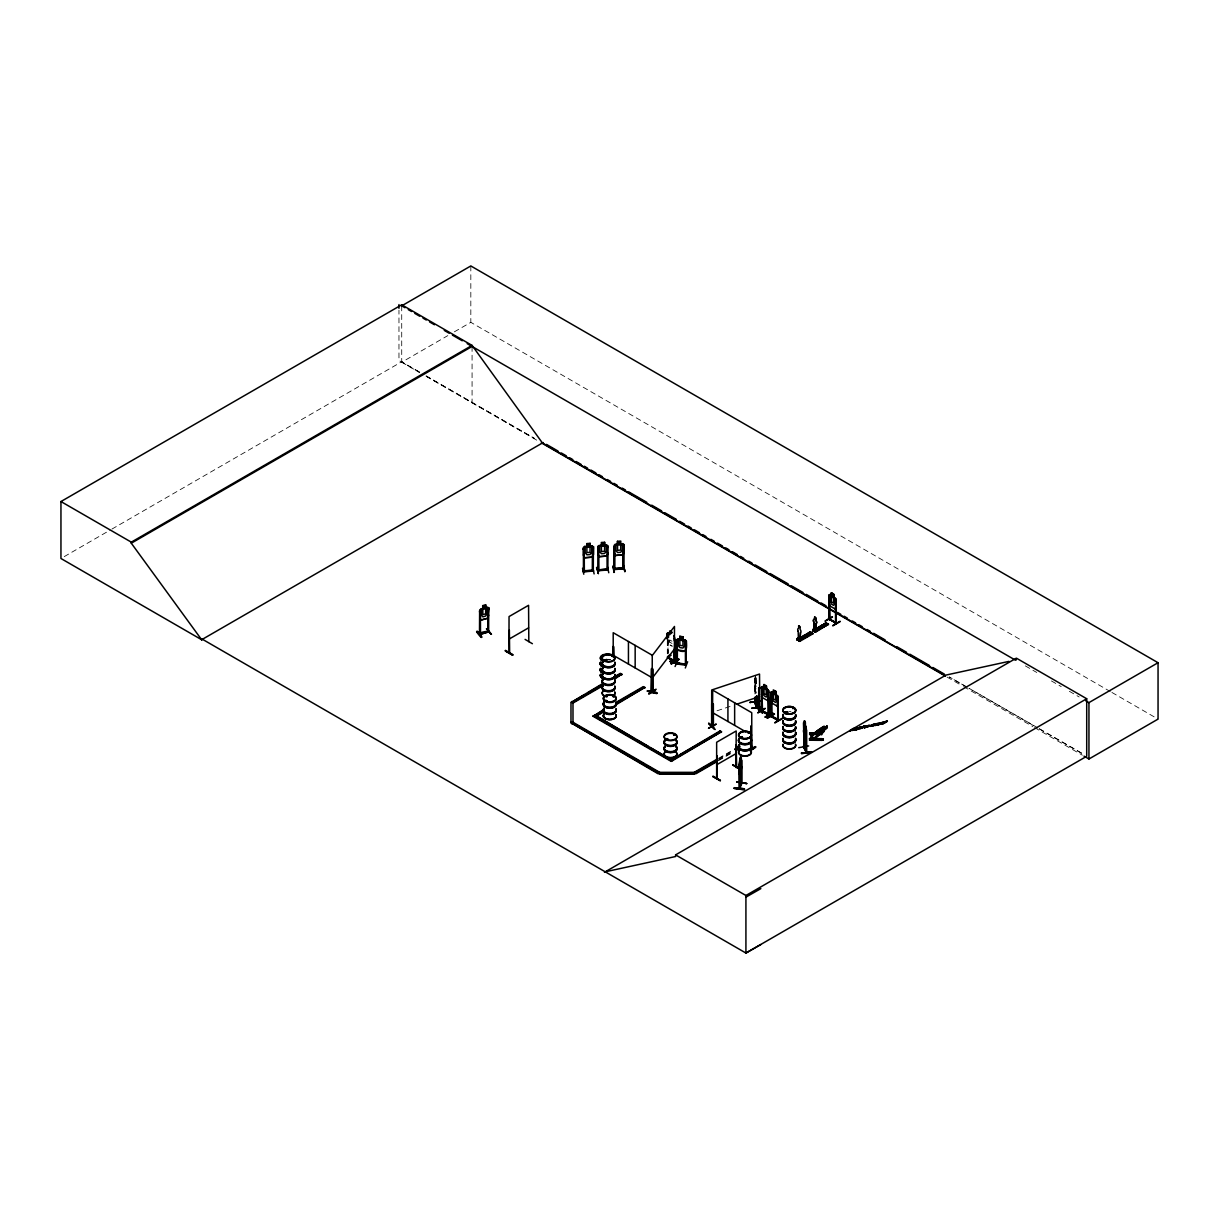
<?xml version="1.0" encoding="UTF-8"?>
<svg xmlns="http://www.w3.org/2000/svg" width="1219" height="1219" viewBox="0 0 1219 1219"><rect width="100%" height="100%" fill="white"/><g stroke="black" fill="none" stroke-linecap="round" stroke-linejoin="round"><path stroke-width="0.75" stroke-dasharray="5 3.75" d="M64.241 556.611L110.304 530.006M111.95 529.061L401.721 361.753L419.717 372.145M401.721 305.847L401.721 362.226L447.8 335.636M454.367 331.827L470.824 322.334L1110.25 691.508M718.646 758.248L733.305 749.792M718.646 758.949L733.305 750.493M718.448 760.016L733.091 751.559M718.448 760.717L733.091 752.26M717.016 710.784L732.954 705.466M756.496 681.863L756.618 683.539L754.988 677.825M754.652 685.215L754.851 688.567L754.652 677.764M672.004 641.224L669.734 639.945L669.734 644.942M672.004 643.449L669.734 642.169L668.53 639.259M419.473 372.283L398.963 360.489L398.963 310.175M426.041 376.062L534.227 438.276L426.269 375.924M967.322 687.333L949.296 676.956L967.276 687.348M1037.811 727.865L968.968 688.263L1037.628 727.972M1039.441 728.794L1083.706 754.256M1111.911 692.453L1158.05 719.103M1025.347 665.894L1036.759 672.477M1051.433 680.949L1061.231 686.602M1069.383 691.31L1079.165 696.963M1039.258 728.901L1083.432 754.409M401.721 362.226L419.717 372.618M426.269 376.397L538.051 440.928M947.102 677.094L961.943 685.672M963.604 686.617L1032.874 726.615M1034.52 727.575L1082.35 755.186M755.445 677.794L755.658 679.196L755.445 676.073L754.927 694.967M755.323 684.956L755.948 686.754L755.323 679.791L755.292 694.937M755.948 688.979L755.003 683.996M754.866 688.522L756.496 693.078M755.948 677.886L756.268 685.992M756.07 677.84L756.054 680.644M754.759 677.764L754.759 694.434M668.225 640.859L668.225 654.024M667.982 639.137L667.982 654.161M667.57 640.478L667.57 653.643M667.311 640.63L667.311 653.78M472.073 346.455L472.073 402.834M470.824 265.955L470.824 322.334M608.571 659.631A6.552 3.779 0 0 1 610.262 659.753M610.247 659.449A6.461 3.733 0 0 0 608.571 659.311A6.461 3.733 0 0 1 610.018 659.814M789.318 711.546A6.461 3.733 0 0 1 790.979 711.683M668.058 643.906L667.311 640.722L668.119 643.845L672.309 646.207L667.982 643.952"/><path stroke-width="1.5" d="M754.729 701.9L755.323 701.565M754.759 698.197L754.957 702.555L755.292 696.811M762.393 712.81L757.106 707.31C771.581 720.764 753.266 707.294 755.186 701.976M756.511 706.289L756.435 707.249L756.923 706.319M739.125 788.586L741.563 782.903M739.796 787.383L739.171 788.723L739.064 764.465L741.381 758.843M739.796 788.205L741.96 782.979L739.278 788.175M741.883 760.458L741.289 783.421M741.914 783.07L741.167 758.355M800.03 639.716L800.472 632.6A2.301 1.326 60 0 0 800.136 629.446L800.106 627.16M800.136 639.655L800.472 632.6M815.801 630.604L816.136 623.549A2.301 1.326 60 0 0 815.801 620.395L815.785 617.774M815.892 630.543L816.227 623.488A2.301 1.326 60 0 0 815.892 620.334L815.801 618.368M816.547 732.878L809.69 732.771L811.001 733.274L811.001 734.646L809.69 734.158M815.252 733.335L812.052 733.289L811.808 739.811C842.375 740.466 801.599 740.466 810.757 739.842L811.001 733.274M810.757 739.842L810.757 738.47C801.599 739.08 842.375 739.095 811.808 738.44M811.808 739.811L812.204 734.402L823.724 726.798M812.22 739.826L823.77 731.857M819.64 730.272L812.204 734.402M813.652 737.983C823.358 733.259 807.847 743.499 813.957 733.366L823.587 726.494L816.578 731.126M812.052 733.289L812.052 734.661L821.697 734.341M823.465 726.509L824.486 726.494L823.313 732.36L816.212 736.946M826.863 726.158L826.787 727.987L823.252 731.263L816.334 734.905L816.41 733.076L818.558 730.714L824.257 727.88L824.41 726.417M824.242 729.785L826.939 728.063L826.954 726.036L824.425 727.834M741.381 766.233L741.274 769.555L741.518 766.202M488.697 607.717L488.651 632.021C488.209 629.522 488.941 632.737 479.417 634.307C480.225 630.604 498.038 630.665 479.722 633.697M734.173 788.358C743.681 786.864 751.986 791.603 734.173 788.358L744.26 789.699M734.295 788.038L744.367 789.363M734.295 787.672L744.367 789.043M799.176 638.649L798.155 638.802L799.131 638.207M798.155 638.847L799.268 638.451L797.973 638.284L797.973 639.929M798.475 639.076L800.913 640.265L800.913 639.289L799.374 639.96L799.725 641.377L812.997 633.743L810.345 631.808L796.936 639.762L810.376 632.128M814.932 629.354L813.896 629.613L814.688 629.613M814.14 629.979L813.926 622.162A2.301 1.326 60 0 1 814.262 619.404L814.673 616.784M814.658 629.233L814.947 629.553M805.911 737.952L806.186 735.758C806.475 741.822 802.696 731.766 803.58 730.151M647.319 691.097C653.155 689.025 666.138 697.268 647.319 691.097L656.828 693.474M647.533 690.731L656.995 693.2M512.605 655.136L505.245 650.9L512.605 655.091M512.772 654.923L505.413 650.748M720.216 780.83L712.856 776.594L720.414 780.236M713.039 776.076L720.383 780.602M605.325 659.662C601.759 660.805 608.327 661.308 605.157 659.692M604.441 660.241L604.792 659.708M605.31 659.997L604.792 659.89M605.157 660.454L605.828 660.348M612.746 656.279L611.877 655.99M606.62 701.397C604.152 701.504 607.108 699.63 605.355 700.834A6.445 3.718 0 0 0 616.006 699.279A6.445 3.718 0 0 0 608.113 694.723A6.445 3.718 0 0 0 605.218 700.955L605.432 700.742M605.767 700.468L607.032 700.849L605.645 700.422M613.02 696.674L613.812 696.217M613.386 696.247L613.98 696.902L613.187 696.43M667.128 739.369C665.422 737.602 669.856 739.75 666.473 739.278M668.088 739.141L666.153 738.851M673.955 735.057L674.838 734.981M673.802 734.737L674.899 734.737L674.092 734.981M742.158 737.419L740.649 737.358M749.06 733.152L748.237 733.228M785.173 712.978C784.609 710.57 788.723 713.481 785.386 713.069M786.072 712.688L785.585 712.597M786.484 712.673L786.758 712.277M806.323 635.922L805.378 635.389L806.323 635.221M806.323 636.089L806.323 635.069M793.599 708.239L792.624 708.559M822.094 626.977L822.276 626.017M759.803 709.671L758.629 710.616L758.721 688.034L759.711 687.927L758.721 688.034M878.198 724.193L887.188 720.901L883.379 723.751C879.539 723.294 885.725 722.958 881.764 722.486L877.771 724.97L878.533 723.812L874.511 725.107L876.385 723.857L878.305 723.294L874.739 725.625L879.935 723.461L879.295 723.019M798.917 638.238L798.155 638.619M487.676 618.094L488.697 615.123M479.722 610.247L480.621 620.242L487.798 618.216L488.849 607.717L485.634 607.656L485.741 604.761L482.678 605.614L482.739 608.449M803.839 746.973L806.673 751.666L803.565 746.973L806.247 752.626M652.089 690.883C651.586 689.207 650.961 692.834 652.973 691.508L652.881 668.926M652.896 691.554L652.653 691.127M674.046 662.313L674.579 662.435M767.848 700.635L768.808 698.441L767.909 700.773L762.256 697.512L761.525 686.876L764.084 687.364L764.084 684.59M777.204 706.045L778.012 696.43L771.718 691.691L770.88 692.285L770.911 716.528L770.88 692.285M778.088 703.774L777.265 706.167L771.627 702.906L770.957 699.676L771.627 702.906M836.036 606.788L835.213 609.073L836.036 606.681M708.986 723.751C727.362 741.274 696.674 711.957 714.288 728.49M709.016 723.355L714.304 728.962M592.266 557.022L593.394 554.249M583.398 555.072L584.45 557.753L592.358 557.159L593.501 554.264L593.501 546.798L590.133 546.082L590.133 543.293L590.026 546.234L591.718 547.041L591.718 552.222L590.026 554.569L586.888 554.797L585.196 552.695L585.196 547.529L586.888 546.478C586.11 539.606 588.64 548.535 584.465 546.493L583.398 547.636L583.444 571.863L593.501 571.056L592.51 570.065M599.001 556.672L606.894 556.032L608.052 553.182L606.91 556.093L599.001 556.672L597.95 553.99M620.821 543.872L624.189 544.603L624.189 552.055L622.955 554.813L615.123 555.483L614.086 552.801M624.189 552.055L623.031 554.904L615.123 555.483L614.178 552.71M476.614 631.869C486.015 645.11 479.783 630.33 476.614 631.884M481.596 637.019L477.086 631.29M739.628 788.663L739.476 763.475C741.137 746.653 741.624 766.766 739.872 769.92L739.476 768.656M740.009 758.965L740.466 757.822M740.009 759.894L740.466 758.751M739.445 762.82L739.842 758.797M741.259 758.492L740.71 759.833L740.741 756.908M739.872 767.711L740.603 760.747L739.842 788.251M739.202 771.856L739.445 774.035L741.259 769.509M736.809 781.882L746.775 783.619L736.687 781.775M686.267 664.416L686.145 665.284L676.316 663.898L676.469 639.655L676.484 663.959L677.337 664.05L677.398 641.255L676.484 641.118M683.082 636.79L682.945 639.701L684.59 640.859L684.59 646.04L682.945 648.036L679.852 647.609L678.206 645.156L678.206 639.975L679.852 639.289L679.775 636.333L683.082 636.79L683.082 639.564L686.388 640.996C686.922 649.057 687.135 654.085 677.459 650.047L676.438 647.152M679.775 639.106L679.775 636.333M686.388 640.996L685.215 639.868M677.551 660.85L675.067 666.549M676.423 662.816L686.327 664.187M677.505 662.999L677.2 664.02L676.499 663.106M686.267 642.687L685.368 642.55L685.444 665.178L685.566 664.065M687.638 661.765L685.307 667.997M855.342 730.242L860.126 727.194L860.446 728.109L862.168 727.484L857.109 729.236L864.667 725.914L863.814 727.423L867.837 726.143L864.18 727.956L867.608 725.625L863.829 726.387M488.773 631.96L479.478 634.52L479.631 610.247L482.785 608.464L482.739 605.675M686.267 648.417L685.139 651.022L677.566 649.91L676.575 647.091M757.883 712.932L765.273 708.346L757.944 712.566M767.239 718.326L774.522 714.105M825.202 621.202L832.516 616.997M667.677 657.422C666.321 656.279 675.478 653.628 668.042 656.538M716.056 724.193L708.848 728.093M582.545 568.267L583.794 574.225M596.518 567.688L598.346 573.143M597.005 567.597L598.346 573.494M597.02 567.246L598.407 573.6M614.391 572.351L613.157 566.027L614.01 572.381M651.281 690.503L651.86 690.838M651.251 691.28L651.601 668.576L651.86 691.661M668.332 656.965L667.494 656.538M652.333 691.554L652.927 690.838M674.61 660.881L673.909 660.53M712.338 726.539L713.435 726.783L713.344 704.232L712.429 703.988L713.344 704.232M751.803 748.908L751.742 712.688L712.688 690.137L712.475 726.615M761.525 686.876L762.073 711.424M762.545 710.494L762.104 710.586M762.545 711.317L761.814 688.339L762.302 711.469M761.738 710.86L769.052 715.004L768.32 692.102L768.473 714.654M771.094 715.431L771.657 716.879L771.825 699.767M836.036 599.276L836.112 623.534C822.398 613.995 831.8 620.273 829.377 619.724M829.865 618.81L828.783 618.521M829.529 597.173L828.874 596.792L829.789 619.496M593.455 570.842L583.2 571.574L584.312 571.528M593.303 570.842L592.312 570.934L592.419 548.367L593.394 548.504L592.419 548.367M597.737 570.538L598.91 570.644L598.758 547.895L597.843 547.971L598.758 547.895M608.052 569.151L607.123 569.258C606.056 571.147 608.403 566.881 608.052 569.974M606.864 569.852L608.007 569.776L597.935 570.477M624.128 567.749L613.858 568.511L615.001 568.435M624.128 568.572L613.873 569.303L615.001 569.258M623.138 546.31L624.067 546.234L623.092 546.097L622.985 568.663L623.991 568.572M508.963 652.805L509.039 616.57L528.574 605.294L528.817 641.697M854.748 728.871C848.333 732.375 858.328 726.494 860.065 728.322L861.726 727.956M605.691 660.53L605.31 659.708L605.767 660.348M611.831 656.081L612.304 656.31M607.23 701.123L606.011 700.91M740.588 737.175L741.548 736.977M741.015 737.145L742.219 737.602M821.347 626.078L821.697 626.977M793.31 708.513L793.371 708.041M803.885 722.44L805.988 726.783M674.107 640.661L674.808 640.249L674.442 663.288L674.777 638.954L673.863 638.726L674.777 638.954M669.978 661.384L679.669 663.593L670.145 661.17M674.534 662.435L674.336 662.755M652.18 655.639L674.473 626.459L674.442 663.288M653.293 676.743L674.473 649.011M509.649 652.835L509.359 630.071M736.505 767.421L736.185 744.672L736.428 767.376M883.089 723.05C889.672 720.444 875.227 727.697 887.188 720.901M607.854 569.227L597.996 569.928L597.782 570.736L597.935 546.493L601.333 545.304M617.454 541.343L617.561 544.207L617.439 541.282L620.821 541.099L620.715 543.964L622.391 544.771L622.391 549.952L620.715 552.298L617.561 552.527L615.885 550.439L615.885 545.259L617.561 544.207L614.086 545.365L614.132 569.593L624.174 568.785L623.199 567.795M674.427 661.902L674.579 663.258M798.506 626.124L799.527 626.155M584.206 548.977L583.276 549.053L584.206 548.977L584.358 571.726L583.368 570.705L583.368 571.818M583.383 570.736L593.44 570.279L583.261 571.025M598.788 570.69L598.91 570.065M614.041 569.563L613.965 546.782L614.894 546.706L614.833 569.532L614.986 568.679M624.174 567.963L613.934 568.755M482.831 608.51L481.307 609.866L481.307 615.046L482.831 616.844L485.68 616.037L487.219 613.386L487.219 608.205L485.68 607.717L485.634 604.883M803.534 746.226L804.19 747.506L803.473 722.73M860.446 728.109L862.153 727.53L861.422 728.292M652.561 691.981L652.515 669.429M676.438 639.716L679.882 639.213M861.193 727.773L862.29 727.621M666.625 738.607L667.281 738.653M829.118 596.655L828.859 619.374L828.92 595.131L829.682 594.582L836.036 599.337L835.274 597.813M828.92 595.131L829.682 594.582M667.235 638.908L667.235 633.331L669.734 633.667M875.288 724.589C883.226 721.328 863.555 727.713 874.313 724.36C878.716 723.995 874.831 723.949 872.469 724.619C868.141 726.737 875.532 724.665 874.892 723.949M754.729 701.976L756.725 707.767L756.877 695.851M757.06 706.837L755.155 701.931M855.616 728.505L854.26 728.672L855.037 729.023M824.257 727.88L827.031 726.097M862.062 727.103C859.029 727.636 857.612 729.541 860.462 728.672M823.709 727.164L812.433 735.027M812.464 734.661L823.983 727.057M882.465 723.568L882.846 723.187M676.393 663.654L677.505 663.822M860.37 727.713L861.94 726.966L860.599 727.377M796.936 639.762L797.135 638.649C798.948 635.632 799.649 641.834 798.095 639.868M810.345 631.808L811.016 632.615L797.119 639.746M797.409 640.036L810.985 632.615M825.964 623.061L812.692 630.65L826.787 623.503L813.164 630.924M825.979 623.061L812.753 630.695L812.89 629.553C815.435 626.307 814.246 634.322 814.612 629.537M826.406 623.29L812.89 630.543L815.526 632.28L814.856 631.762L828.554 624.113L815.465 632.25M799.771 641.377L798.917 640.904L812.799 633.225L799.115 640.889M799.374 641.164L797.135 639.64L810.818 632.28M812.174 633.286L812.951 633.743M826.116 622.711L828.417 624.463M815.145 632.052L816.684 630.193L816.684 631.168L814.444 629.69M828.371 624.418L814.673 631.777L828.097 624.021M860.065 728.322L860.964 728.368M873.033 724.894C867.608 727.728 876.781 724.604 872.743 724.802L872.682 726.082L872.286 725.061L876.842 724.132M525.084 639.396L532.398 643.708M716.97 755.765L716.909 778.697L717.229 755.902M716.65 778.514L716.65 742.249L736.185 730.973L736.063 767.589L736.428 744.824M732.848 765.014L738.836 768.717M882.221 723.416L885.116 721.953M667.235 633.331L667.311 638.954M668.088 632.722L669.825 633.804M612.944 655.609L613.203 646.405L613.858 657.65M613.614 655.99L613.858 646.786M667.982 656.889L670.587 655.06M651.388 691.356L651.601 668.576M674.046 660.5L668.058 657.376L674.412 660.82M668.058 657.148C675.814 663.349 675.219 664.142 673.863 650.001M671.09 663.288C690.381 654.131 668.393 662.816 671.501 663.974M671.151 663.349L678.419 659.098M671.09 663.761L678.48 659.509M671.471 663.913L678.785 659.723M648.676 693.763C662.907 684.27 653.003 692.407 648.98 693.977M712.841 725.579L712.353 725.96M716.071 724.162L708.468 728.292M713.435 726.783C713.496 725 710.997 725.61 712.353 725.137M750.828 733.411L751.072 726.021L751.574 749.136L751.376 748.253M750.965 749.03C759.026 743.575 755.262 748.847 749.914 750.584M749.609 750.34L755.43 746.942M749.883 750.508L755.734 747.125M202.537 639.32L201.744 639.792L60.95 558.5L60.95 501.542L401.721 304.796L472.073 345.404L542.425 442.985L945.213 675.539M401.721 304.796L401.721 305.847L470.824 265.955L1158.05 662.725L1158.05 719.103L1088.948 758.995L1084.011 756.13M60.95 501.542L131.302 542.15L472.073 345.404M760.839 944.542L745.921 953.045L202.445 639.274L201.638 639.731L131.302 543.202L472.073 346.455M201.638 639.731L543.217 442.527M509.039 639.122L528.574 627.846M602.277 686.129L572.991 703.043L571.559 702.22L602.491 683.661M615.504 676.149L620.395 673.33L621.812 674.153L615.305 678.617M571.559 702.22L584.587 694.708M587.832 692.834L599.23 686.251M617.134 675.92L620.395 674.031L621.812 674.854M602.277 685.428L572.991 702.342L570.98 702.342L570.98 722.974L572.991 722.974L628.623 755.094M615.305 677.916L621.812 674.153M713.77 761.768L694.236 773.044L659.708 773.044L658.29 773.867L571.559 723.096L572.991 722.273L659.708 772.343L694.236 772.343L717.031 759.193M571.559 723.796L572.991 722.974L572.991 702.342L571.559 701.519M676.134 756.953L671.258 759.772L720.079 730.882L721.496 731.705L671.258 761.418L593.135 716.315L604.319 709.153M615.717 702.571L643.373 686.602L644.805 687.425L615.504 705.039M593.135 716.315L602.689 710.799M615.717 703.287L643.373 687.303L644.805 688.125M604.121 710.921L595.969 716.315L604.121 711.622M615.504 704.338L644.805 687.425M833.72 594.141C827.625 591.291 836.204 593.805 833.72 596.914M831.236 595.573L831.404 592.891M835.624 622.909L835.64 600.403L836.371 623.381L829.24 619.222M836.295 600.784L835.381 600.556M829.575 605.813L828.92 602.582L829.575 605.813L835.305 609.028M814.17 619.465L814.262 619.404A2.301 1.326 60 0 0 813.835 622.223L813.942 629.812M798.064 631.32L798.171 631.274A2.301 1.326 60 0 1 798.506 628.501L798.902 625.896M798.658 637.994L797.135 638.649M812.89 629.553L814.429 628.882M800.913 639.289L799.374 639.96M816.684 630.193L815.145 630.848M798.902 640.889L812.326 633.133M836.112 622.711L835.564 622.33M839.967 621.309L832.684 625.576M840.302 621.522L832.988 625.789M766.401 685.84L767.452 695.5L766.248 697.039L764.008 695.744L762.804 692.819L764.008 684.453L766.401 685.84L766.324 688.659L768.808 690.99L768.808 715.233L761.555 711.043L761.814 688.339M767.879 689.558L768.808 690.99M761.525 694.312L762.347 697.466M768.976 692.483L768.061 692.255M771.17 693.748L771.657 716.879M770.911 716.452L778.164 720.627L778.164 696.384L775.68 694.068L775.772 691.249L776.808 700.91L775.604 702.434L773.364 701.138L772.16 698.228L772.16 693.047L773.364 692.636M777.829 720.063L777.676 697.512L778.423 720.49L771.094 716.254M679.394 755.079L718.448 732.528M778.347 697.893L777.432 697.649M593.135 715.614L671.258 760.717L721.496 731.705M571.559 723.096L658.29 773.166L659.708 772.343L659.708 774.217L694.236 774.217L694.236 772.343L695.668 773.166L716.818 760.946M767.985 714.166L768.701 715.233M768.61 714.334C751.498 705.192 773.928 716.437 768.061 714.014M765.273 716.802L772.998 713.252L765.319 716.863M765.364 717.275L772.694 713.039L765.319 717.183M778.164 719.804C760.473 710.723 783.695 721.633 777.463 719.454M774.735 722.669L782.019 718.402M775.025 722.852L782.354 718.661M734.935 748.862L739.811 746.043M734.935 749.563L739.811 746.744M736.352 749.67L739.613 747.796M694.236 773.044L695.668 773.867L716.818 761.662M736.352 750.386L739.613 748.496M716.65 764.801L736.185 753.525M852.447 728.688L855.692 728.383M604.441 872.286L946.02 675.067L1008.951 661.384M854.29 728.672C860.264 726.783 840.744 734.798 855.464 727.865M850.344 730.943L853.742 728.977M854.169 728.901L852.111 729.922L860.218 727.789M858.191 727.621L852.34 730.486L860.126 727.194M857.49 727.773L857.094 727.85M853.529 729.556L852.98 730.181L855.799 729.968M860.507 727.118L855.113 729.709M854.854 729.739L857.826 729.175L855.083 730.257M864.576 726.234L864.454 727.012L867.029 725.869L862.747 726.768L864.804 726.753M863.661 726.996L864.896 726.433M865.719 727.027L870.336 725.579L868.614 725.351M869.025 725.259L869.68 725.869L867.425 727.225M872.682 726.082L875.592 724.406M879.707 722.943C873.429 725.991 883.211 722.517 880.773 722.699M878.853 724.162L881.428 722.821M881.992 723.004L883.257 722.197L879.082 724.68L878.609 723.949M880.56 724.36L883.044 723.157M885.344 722.471L882.739 723.324L887.417 721.419M605.233 871.814L675.585 856.515L675.585 854.885L1016.356 658.138L1086.708 698.746L1086.708 756.298L745.921 953.045L745.921 895.493L1086.708 698.746M1016.356 659.769L1015.564 660.241L467.167 343.621M1085.687 700.727L1088.948 702.616L1158.05 662.725M745.921 897.138L760.839 888.636M803.534 746.089L806.673 752.595L806.597 730.013M857.673 728.688L856.5 729.541L857.826 729.175M712.841 726.402L711.622 726.234L711.698 690L759.528 674.046L759.803 710.494L758.904 710.753L758.904 688.202M712.612 726.219L711.835 725.655M479.433 633.453L479.616 634.505M480.332 633.484L480.332 634.307L480.256 611.511L479.417 611.755L480.408 611.709L480.408 634.261M605.462 660.652L604.609 660.241M785.447 712.323L786.423 712.399M748.375 732.909L748.557 732.954M742.264 736.901L740.756 737.495M873.886 724.513L870.457 726.417L872.027 725.473M856.881 728.779L858.039 728.413L856.652 728.261M874.922 724.284L875.775 724.116M875.973 724.406L875.364 723.888L876.552 723.629M878.838 724.482L877.741 724.833M711.881 703.881L712.688 703.607L711.698 703.698L711.774 726.463M757.593 707.614L757.06 696.384M711.698 726.25L712.688 726.158M736.505 704.277L759.528 696.598M487.722 607.138L480.606 608.982M487.691 609.439L488.697 609.378L487.691 609.439L487.89 632.219L487.859 609.622M480.652 620.06L487.798 618.216M486.518 628.669L491.486 634.352L486.93 628.928M855.372 729.16L853.224 729.739M821.499 626.17L822.657 626.551M822.276 626.779L821.347 626.871M741.396 736.703L740.588 737.465M868.842 725.869L868.278 725.686M872.972 725.32L874.13 725.061M607.839 570.02L608.068 545.792L604.7 545.061M669.734 633.85L668.53 634.078L668.53 637.537M835.564 622.086L836.021 623.534M768.244 714.608L768.32 697.74M777.737 719.24L778.057 720.642M804.418 734.889L804.494 720.84L805.409 722.73L805.271 736.642M805.409 725.503L805.271 733.868L803.961 728.947L804.418 723.781M806.003 726.722L806.277 752.687L806.323 728.368M803.763 733.518L806.018 737.937M798.719 747.674L808.685 745.937M806.353 751.224L806.323 751.986M801.462 752.976L811.595 752.184L801.477 753.052M801.599 753.708L811.595 752.169M759.986 700.834L749.822 702.449L759.986 701.306M759.97 701.138L749.822 702.449M761.997 707.096L751.818 708.315L761.997 706.715M612.563 656.051L612.304 656.005A6.461 3.733 0 0 1 613.035 656.858M586.766 543.552L590.148 543.369M592.327 545.975L584.465 546.493M606.879 544.908L599.032 545.487L597.935 546.493M606.971 547.301L607.946 547.438L606.971 547.301L607.123 570.081M584.45 557.753L592.358 557.159M592.815 567.978L594.125 573.92M597.782 569.913L606.864 569.029M607.946 569.989L597.996 570.751M607.504 566.835L608.769 572.762M624.814 571.65L623.488 565.25L624.859 571.178M674.122 660.317L674.61 661.704M674.488 661.658L667.311 657.544M570.98 722.273L572.991 722.273M659.708 773.516L694.236 773.516M677.185 663.227L686.16 664.431M623.168 568.877L623.092 546.097M597.996 569.928L598.758 569.639M592.495 571.147L592.312 570.111M806.125 635.937L805.348 635.495M490.998 634.032L486.518 628.989M679.852 636.516L682.945 636.928M677.535 638.969L685.139 640.005M741.411 758.751L741.289 783.543M739.064 771.917L739.095 764.435M736.703 782.08L746.805 783.467M803.748 747.537L803.809 724.939M623.518 565.25L624.905 571.559M756.664 707.69L756.527 695.897M712.978 726.905L713.1 704.369M835.884 622.665L829.606 619.191L835.305 622.482M777.798 720.079L777.676 705.024M814.764 616.875L815.679 617.835M799.009 625.972L799.923 626.932M604.578 545.167L606.27 545.96L606.27 551.14L604.578 553.487L601.439 553.716L599.748 551.628L599.748 546.447L601.439 545.396L601.317 542.47L604.7 542.287L604.578 545.167L604.578 542.318M672.172 632.265L669.658 630.939L669.734 634.764M671.608 632.585L670.145 631.762L671.608 633.514M740.04 768.945L732.665 764.709L740.04 769.25M505.443 650.337L512.772 654.603M401.721 305.847L404.998 307.737M408.274 309.626L411.55 311.515M414.81 313.405L419.717 316.239M422.993 318.129L426.269 320.018M429.545 321.907L434.452 324.742M444.265 330.41L449.171 333.244M452.447 335.134L462.26 340.787M546.508 444.417L558.012 451.06M561.304 452.965L566.241 455.815M569.517 457.704L572.808 459.609M576.099 461.498L581.036 464.348M584.328 466.252L587.604 468.157M590.895 470.046L595.832 472.896M599.123 474.8L602.399 476.69M607.336 479.539L610.628 481.444M613.919 483.333L617.195 485.238M622.132 488.088L625.423 489.977M628.714 491.882L646.801 502.319M651.723 505.169L661.597 510.868M664.873 512.757L676.393 519.401M679.669 521.305L684.606 524.155M687.897 526.044L691.188 527.949M694.48 529.854L699.401 532.688M702.693 534.592L705.984 536.497M710.906 539.331L714.197 541.236M717.488 543.141L722.425 545.99M725.716 547.88L728.992 549.784M732.284 551.674L737.221 554.523M740.512 556.428L743.788 558.317M748.725 561.167L752.016 563.071M755.308 564.961L766.812 571.604M770.103 573.509L788.19 583.947M791.466 585.851L802.986 592.495M806.262 594.384L817.781 601.043M821.057 602.933L825.994 605.782M837.499 612.426L840.79 614.33M844.081 616.22L847.373 618.124M852.294 620.974L855.586 622.863M858.877 624.768L862.168 626.657M867.105 629.507L870.381 631.412M873.673 633.301L885.177 639.96M896.696 646.603L906.555 652.287M909.846 654.192L929.579 665.574M932.855 667.479L944.375 674.122M541.343 442.832L945.456 676.149M832.181 616.875L825.263 620.882M814.612 631.183L813.865 629.111M775.772 691.249L773.288 689.908L773.364 692.819M771.642 691.737L773.44 692.773M762.317 686.449L767.848 689.634M774.217 713.984L767.3 717.976M613.203 655.258L652.256 677.81M712.688 712.704L745.525 731.659M721.496 732.406L720.079 730.882M633.621 738.044L594.552 714.791L672.675 760.595L651.51 748.39M636.867 739.933L648.264 746.5M631.899 756.984L643.358 763.597M646.619 765.486L659.708 773.044M675.585 854.885L745.921 895.493M592.266 546.005L593.516 546.874M668.241 657.742L668.241 656.934M824.318 729.8L824.257 731.065M652.165 691.874L652.256 655.258L613.203 632.707L613.203 655.472M477.071 631.32L481.657 637.11M804.388 720.856L805.271 722.776M804.57 721.785L805.119 723.842L804.57 722.715M804.418 724.711L805.271 726.478M804.418 729.891L805.271 731.644M863.433 726.478L861.772 728.261L863.159 726.539M861.483 727.301L861.924 728.413M857.841 727.88L858.222 728.947M479.722 617.637L480.697 620.121M811.473 751.833L801.477 753.372M622.985 543.644L615.138 544.223M614.894 546.706L613.965 546.782M613.965 572.442L613.218 566.012M762.088 707.447L751.833 708.239M739.095 771.84L739.339 774.019M798.171 631.274L798.399 638.771L798.475 637.887M1088.948 702.616L1088.948 758.995M835.64 600.403L835.64 622.955M833.644 594.186L834.756 603.816L833.552 605.34L831.312 604.045L830.109 601.135L831.312 592.754M829.789 604.548L829.606 619.77M826.314 625.408L823.876 624.189M824.973 626.185L822.535 624.966M822.444 627.648L819.991 626.429M821.697 732.969L821.682 734.828M821.24 738.592L821.21 740.451M816.486 630.086L816.486 630.863L813.743 629.187L813.743 630.832M814.246 628.775L814.246 629.751M813.088 629.659L813.088 630.452M810.559 634.505L808.106 633.301M809.69 732.771L809.675 734.63M809.706 738.455L809.69 740.253M808.014 635.968L805.576 634.764M804.494 720.84L804.525 723.766M804.159 732.406L804.19 747.506M800.731 639.183L800.731 639.96M755.11 698.152L754.957 702.555M751.072 726.021L751.072 733.259M734.646 702.814L734.646 725.381M727.926 698.944L727.926 721.496M712.505 703.424L712.429 726.631M686.267 641.026L686.145 665.284M679.44 663.898L669.932 661.506M635.16 645.384L635.16 667.936M628.44 641.514L628.44 664.065M624.067 544.588L623.976 568.862M598.057 546.508L598.072 553.975M593.394 546.843L593.287 571.132M583.52 547.651L583.52 555.041M398.963 304.582L398.963 308.316M131.302 542.15L131.302 543.202M614.894 668.972A6.552 3.779 0 0 1 607.717 673.696A6.552 3.779 0 0 1 602.902 668.058M614.803 669.353A6.445 3.718 0 0 1 607.732 674A6.445 3.718 0 0 1 602.994 668.454M615.001 675.174A6.415 3.703 0 0 1 606.91 678.754A6.415 3.703 0 0 1 603.009 673.315M614.818 674.336A6.476 3.733 0 0 1 607.732 679.013A6.476 3.733 0 0 1 602.963 673.437M614.787 674.564A6.43 3.718 0 0 1 607.732 679.212A6.43 3.718 0 0 1 603.009 673.665M614.894 662.74A6.552 3.779 0 0 1 607.717 667.479A6.552 3.779 0 0 1 602.902 661.841M603.938 661.048A6.552 3.779 0 0 1 606.879 660.073M614.818 668.302A6.461 3.733 0 0 1 607.732 672.964A6.461 3.733 0 0 1 602.978 667.402M614.803 663.121A6.445 3.718 0 0 1 607.732 667.783A6.445 3.718 0 0 1 602.994 662.222M604.014 661.46A6.445 3.718 0 0 1 605.355 660.866M614.894 668.652A6.552 3.779 0 0 1 607.717 673.376A6.552 3.779 0 0 1 602.902 667.738M614.894 662.42A6.552 3.779 0 0 1 607.717 667.159A6.552 3.779 0 0 1 602.902 661.521M603.938 660.728A6.552 3.779 0 0 1 606.879 659.753M614.818 662.085A6.461 3.733 0 0 1 607.732 666.747A6.461 3.733 0 0 1 602.978 661.186M603.999 660.408A6.461 3.733 0 0 1 606.894 659.449M614.894 686.708A6.552 3.779 0 0 1 607.717 691.432A6.552 3.779 0 0 1 602.902 685.794M614.803 687.089A6.445 3.718 0 0 1 607.732 691.737A6.445 3.718 0 0 1 602.994 686.19M614.803 691.935A6.445 3.718 0 0 1 613.127 695.531M606.91 696.506A6.445 3.718 0 0 1 602.994 691.051M615.001 676.088A6.415 3.703 0 0 1 606.91 679.669A6.415 3.703 0 0 1 603.009 674.244M614.787 692.301A6.43 3.718 0 0 1 614.147 695.12M606.91 696.841A6.43 3.718 0 0 1 603.009 691.402M614.818 674.823A6.476 3.733 0 0 1 607.732 679.486A6.476 3.733 0 0 1 602.963 673.924M614.894 680.476A6.552 3.779 0 0 1 607.717 685.215A6.552 3.779 0 0 1 602.902 679.577M614.818 686.038A6.461 3.733 0 0 1 607.732 690.701A6.461 3.733 0 0 1 602.978 685.139M614.803 680.857A6.445 3.718 0 0 1 607.732 685.52A6.445 3.718 0 0 1 602.994 679.958M614.894 686.388A6.552 3.779 0 0 1 607.717 691.112A6.552 3.779 0 0 1 602.902 685.474M614.894 680.156A6.552 3.779 0 0 1 607.717 684.895A6.552 3.779 0 0 1 602.902 679.257M614.818 679.821A6.461 3.733 0 0 1 607.732 684.484A6.461 3.733 0 0 1 602.978 678.922M750.645 745.038A6.552 3.779 0 0 1 744.977 750.721A6.552 3.779 0 0 1 739.308 745.038M750.569 745.434A6.445 3.718 0 0 1 744.977 751.011A6.445 3.718 0 0 1 739.4 745.434M750.554 750.279A6.43 3.718 0 0 1 744.977 755.856A6.43 3.718 0 0 1 739.4 750.279M750.584 750.645A6.476 3.733 0 0 1 744.977 756.237A6.476 3.733 0 0 1 739.369 750.645M750.645 738.821A6.552 3.779 0 0 1 744.977 744.489A6.552 3.779 0 0 1 739.308 738.821M750.569 744.382A6.461 3.733 0 0 1 744.977 749.975A6.461 3.733 0 0 1 739.384 744.382M750.569 739.202A6.461 3.733 0 0 1 744.977 744.809A6.461 3.733 0 0 1 739.384 739.202M750.645 744.718A6.552 3.779 0 0 1 744.977 750.401A6.552 3.779 0 0 1 739.308 744.718M750.645 738.501A6.552 3.779 0 0 1 744.977 744.169A6.552 3.779 0 0 1 739.308 738.501M750.569 738.165A6.461 3.733 0 0 1 744.977 743.758A6.461 3.733 0 0 1 739.384 738.165M602.216 660.454A6.461 3.733 0 0 1 602.216 655.182A6.461 3.733 0 0 1 611.359 655.182M602.232 660.988A6.445 3.718 0 0 1 601.683 656.096A6.445 3.718 0 0 1 610.018 655.136M602.216 665.681A6.461 3.733 0 0 1 600.556 662.069M602.216 672.949A6.461 3.733 0 0 1 600.556 669.338M602.156 672.614A6.552 3.779 0 0 1 600.464 668.972M602.156 672.294A6.552 3.779 0 0 1 600.464 668.652M602.216 671.898A6.461 3.733 0 0 1 600.556 668.302M602.156 666.397A6.552 3.779 0 0 1 600.464 662.74M602.156 666.077A6.552 3.779 0 0 1 600.464 662.42M602.216 666.717A6.461 3.733 0 0 1 600.556 663.121M602.216 678.175A6.461 3.733 0 0 1 600.556 674.564M600.342 675.174A6.445 3.718 0 0 0 602.232 677.794A6.43 3.718 0 0 1 600.571 674.214M676.225 746.714A6.552 3.779 0 0 1 670.541 752.397A6.552 3.779 0 0 1 664.873 746.714M676.149 747.11A6.461 3.733 0 0 1 670.541 752.702A6.461 3.733 0 0 1 664.949 747.11M676.118 751.986A6.43 3.718 0 0 1 670.541 757.548A6.43 3.718 0 0 1 664.98 751.986M676.149 752.321A6.476 3.733 0 0 1 674.488 757.151A6.476 3.733 0 0 1 665.97 756.831M664.949 756.054A6.476 3.733 0 0 1 664.949 752.321M676.225 740.497A6.552 3.779 0 0 1 670.541 746.165A6.552 3.779 0 0 1 664.873 740.497M676.134 746.074A6.445 3.718 0 0 1 670.541 751.651A6.445 3.718 0 0 1 664.964 746.074M676.134 740.893A6.445 3.718 0 0 1 670.541 746.47A6.445 3.718 0 0 1 664.964 740.893M676.225 746.394A6.552 3.779 0 0 1 670.541 752.077A6.552 3.779 0 0 1 664.873 746.394M676.225 740.177A6.552 3.779 0 0 1 670.541 745.845A6.552 3.779 0 0 1 664.873 740.177M676.134 739.842A6.445 3.718 0 0 1 670.541 745.434A6.445 3.718 0 0 1 664.964 739.842M616.113 709.473A6.552 3.779 0 0 1 608.921 714.197A6.552 3.779 0 0 1 604.106 708.559M616.022 709.854A6.461 3.733 0 0 1 608.936 714.517A6.461 3.733 0 0 1 604.182 708.955M615.976 714.715A6.415 3.703 0 0 1 608.936 719.347A6.415 3.703 0 0 1 604.228 713.816A6.476 3.733 0 0 0 608.936 719.515A6.476 3.733 0 0 0 616.037 714.837M616.037 715.065A6.476 3.733 0 0 1 608.936 719.728A6.476 3.733 0 0 1 604.182 714.166M616.113 703.256A6.552 3.779 0 0 1 608.921 707.98A6.552 3.779 0 0 1 604.106 702.342M616.006 708.803A6.445 3.718 0 0 1 608.936 713.465A6.445 3.718 0 0 1 604.197 707.904M616.006 703.622A6.445 3.718 0 0 1 608.936 708.285A6.445 3.718 0 0 1 604.197 702.723M616.113 709.153A6.552 3.779 0 0 1 608.921 713.877A6.552 3.779 0 0 1 604.106 708.239M616.113 702.936A6.552 3.779 0 0 1 608.921 707.66A6.552 3.779 0 0 1 604.106 702.022M616.006 702.586A6.445 3.718 0 0 1 608.936 707.233A6.445 3.718 0 0 1 604.197 701.687M784.731 712.719A6.476 3.733 0 0 0 795.565 711.043A6.476 3.733 0 0 0 787.642 706.471A6.476 3.733 0 0 0 784.731 712.719A6.445 3.718 0 0 1 787.642 711.683M795.519 726.448A6.415 3.703 0 0 1 789.318 731.11A6.415 3.703 0 0 1 783.101 726.448M795.641 714.989A6.552 3.779 0 0 1 789.318 719.743A6.552 3.779 0 0 1 782.979 714.989M784.686 713.283A6.552 3.779 0 0 1 787.611 712.307M795.535 715.355A6.445 3.718 0 0 1 789.318 720.048A6.445 3.718 0 0 1 783.086 715.355M784.746 713.694A6.445 3.718 0 0 1 787.642 712.734M795.641 714.669A6.552 3.779 0 0 1 789.318 719.423A6.552 3.779 0 0 1 782.979 714.669M784.686 712.963A6.552 3.779 0 0 1 787.611 711.987M795.535 714.319A6.445 3.718 0 0 1 789.318 718.997A6.445 3.718 0 0 1 783.086 714.319M795.535 721.587A6.445 3.718 0 0 1 789.318 726.265A6.445 3.718 0 0 1 783.086 721.587M795.641 721.206A6.552 3.779 0 0 1 789.318 725.96A6.552 3.779 0 0 1 782.979 721.206M795.641 720.886A6.552 3.779 0 0 1 789.318 725.64A6.552 3.779 0 0 1 782.979 720.886M795.535 720.536A6.445 3.718 0 0 1 789.318 725.229A6.445 3.718 0 0 1 783.086 720.536M795.565 726.798A6.476 3.733 0 0 1 789.318 731.491A6.476 3.733 0 0 1 783.055 726.798M795.519 727.377A6.415 3.703 0 0 1 789.318 732.04A6.415 3.703 0 0 1 783.101 727.377M795.519 744.184A6.43 3.718 0 0 1 789.318 748.862A6.43 3.718 0 0 1 783.101 744.184M795.565 727.027A6.476 3.733 0 0 1 789.318 731.735A6.476 3.733 0 0 1 783.055 727.027M795.535 733.091A6.445 3.718 0 0 1 789.318 737.785A6.445 3.718 0 0 1 783.086 733.091M795.535 732.055A6.445 3.718 0 0 1 789.318 736.733A6.445 3.718 0 0 1 783.086 732.055M795.535 739.323A6.445 3.718 0 0 1 789.318 744.001A6.445 3.718 0 0 1 783.086 739.323M795.641 738.943A6.552 3.779 0 0 1 789.318 743.697A6.552 3.779 0 0 1 782.979 738.943M795.641 738.623A6.552 3.779 0 0 1 789.318 743.377A6.552 3.779 0 0 1 782.979 738.623M795.535 738.272A6.445 3.718 0 0 1 789.318 742.965A6.445 3.718 0 0 1 783.086 738.272M795.641 732.726A6.552 3.779 0 0 1 789.318 737.48A6.552 3.779 0 0 1 782.979 732.726M795.641 732.406A6.552 3.779 0 0 1 789.318 737.16A6.552 3.779 0 0 1 782.979 732.406M795.565 744.535A6.476 3.733 0 0 1 789.318 749.228A6.476 3.733 0 0 1 783.055 744.535M818.513 731.69L818.421 733.518L823.297 730.288L823.389 728.459L818.513 731.69M825.553 727.347L825.492 728.52L826.421 726.768L825.553 727.347M867.258 726.387L864.576 727.667L867.242 726.448M673.741 635.922L674.518 637.43L673.741 635.922M667.57 634.84L668.225 635.221L667.57 634.84M485.177 605.553L483.349 606.986L485.177 605.553M485.68 608.647L482.831 609.439L482.831 614.62L485.68 613.827L485.68 608.647M589.463 543.964L587.451 544.116L587.451 545.045L589.463 544.893L589.463 543.964M604.03 542.897L602.003 543.049L602.003 543.964L604.03 543.811L604.03 542.897M620.151 541.693L618.124 541.846L618.124 542.775L620.151 542.623L620.151 541.693M590.026 547.163L586.888 547.392L586.888 552.573L590.026 552.344L590.026 547.163M604.578 546.082L601.439 546.325L601.439 551.506L604.578 551.262L604.578 546.082M620.715 544.893L617.561 545.122L617.561 550.302L620.715 550.074L620.715 544.893M682.396 637.324L680.4 637.049L680.4 637.979L682.396 638.238L682.396 637.324M682.945 640.63L679.852 640.204L679.852 645.384L682.945 645.811L682.945 640.63M833.156 594.476L831.724 593.638L833.156 595.39L833.156 594.476M833.552 597.935L831.312 596.64L831.312 601.82L833.552 603.115L833.552 597.935M827.213 624.89L824.775 623.488L827.213 624.89M823.785 626.871L821.332 625.454L823.785 626.871M811.443 633.987L809.005 632.585L811.443 633.987M809.203 635.282L806.765 633.88L809.203 635.282M806.673 636.745L804.235 635.343L806.673 636.745M765.852 686.16L764.404 685.337L765.852 687.089L765.852 686.16M775.208 691.569L773.76 690.731L775.208 692.499L775.208 691.569M766.248 689.634L764.008 688.339L764.008 693.52L766.248 694.815L766.248 689.634M775.604 695.043L773.364 693.748L773.364 698.914L775.604 700.209L775.604 695.043M605.355 661.048A6.445 3.718 0 0 0 615.016 657.818A6.445 3.718 0 0 0 605.355 654.588A6.445 3.718 0 0 0 605.355 661.048M604.03 660.972A6.415 3.703 0 0 0 614.772 659.311A6.415 3.703 0 0 0 606.91 654.771A6.415 3.703 0 0 0 604.03 660.972M741.761 738.028A6.43 3.718 0 0 0 751.407 734.813A6.43 3.718 0 0 0 741.761 731.598A6.43 3.718 0 0 0 741.761 738.028M741.761 738.546A6.43 3.718 0 0 0 751.407 735.331A6.43 3.718 0 0 0 741.761 732.116A6.43 3.718 0 0 0 741.761 738.546M741.746 738.257A6.476 3.733 0 0 0 751.453 735.027A6.476 3.733 0 0 0 741.746 731.781A6.476 3.733 0 0 0 741.746 738.257M667.311 739.704A6.461 3.733 0 0 0 677.017 736.474A6.461 3.733 0 0 0 667.311 733.244A6.461 3.733 0 0 0 667.311 739.704M666.016 739.643A6.415 3.703 0 0 0 676.758 737.983A6.415 3.703 0 0 0 668.881 733.442A6.415 3.703 0 0 0 666.016 739.643M606.559 701.55A6.43 3.718 0 0 0 616.22 698.335A6.43 3.718 0 0 0 606.559 695.12A6.43 3.718 0 0 0 606.559 701.55M606.559 702.068A6.43 3.718 0 0 0 616.22 698.853A6.43 3.718 0 0 0 606.559 695.638A6.43 3.718 0 0 0 606.559 702.068M786.103 713.801A6.415 3.703 0 0 0 795.733 710.601A6.415 3.703 0 0 0 786.103 707.386A6.415 3.703 0 0 0 786.103 713.801M786.072 713.496A6.476 3.733 0 0 0 795.778 710.266A6.476 3.733 0 0 0 786.072 707.02A6.476 3.733 0 0 0 786.072 713.496"/></g></svg>
